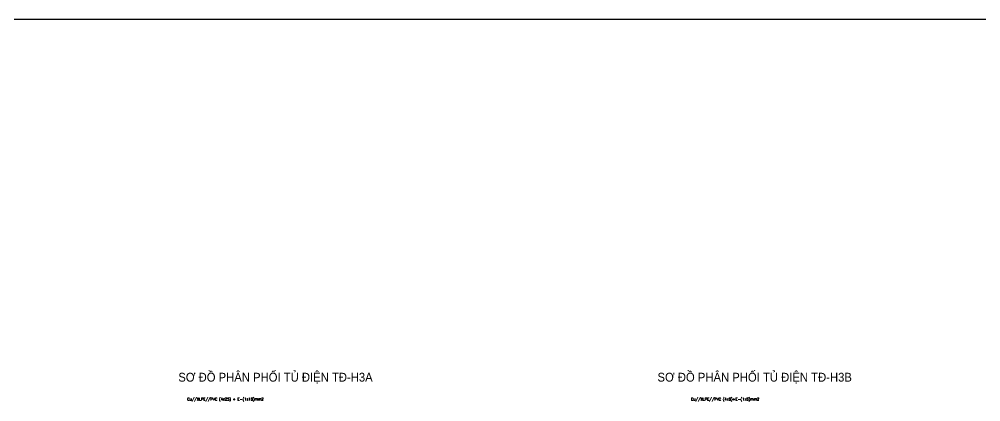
# Model space of a CAD drawing. Extents: x -5343388 to 7033982, y -486386 to 188356.
# Drawn here: x 156545 to 238185, y 155856 to 188356 of the extents above; entities that cross this region are included whole.
import ezdxf
from ezdxf.enums import TextEntityAlignment as Align

# ---------------------------------------------------------------- set-up
doc = ezdxf.new("R2010")
doc.units = 0
doc.header["$MEASUREMENT"] = 0
doc.layers.add('0-----E-text', color=3, linetype='Continuous')
doc.layers.add('text', color=2, linetype='Continuous')
doc.styles.add('ROMANS', font='romans.shx', dxfattribs={"width": 0.8, "height": 250, "bigfont": 'vns.shx'})
doc.styles.add('TEXT1', font='', dxfattribs={"width": 0.85, "height": 200})
doc.styles.get('TEXT1').set_extended_font_data('.VnArialH')

msp = doc.modelspace()

# ---------------------------------------------------------------- linework, layer by layer
msp.add_lwpolyline([(6016.37809, 188356.37426), (1372453.78938, 188356.37426), (1372453.78938, -486385.88005), (6016.37809, -486385.88005)], close=True)

# ---------------------------------------------------------------- texts
at = {"layer": '0-----E-text', "linetype": 'Continuous', "style": 'ROMANS', "width": 0.85}
for s, p in [('Cu//XLPE//PVC (4x25) + E-(1x16)mm2', (174052.03146, 155954.21816)), ('Cu//XLPE//PVC (4x6)+E-(1x6)mm2', (216480.87257, 155954.21816))]:
    msp.add_text(s, height=250, dxfattribs=at).set_placement(p, align=Align.CENTER)
at = {"layer": 'text', "color": 3, "style": 'TEXT1', "width": 0.913267}
for s, p in [('S¥ §å PH¢N PHèi tñ ®iÖn t®-h3a ', (178433.93858, 157568.15337)), ('S¥ §å PH¢N PHèi tñ ®iÖn t®-h3b', (218989.44674, 157568.15337))]:
    msp.add_text(s, height=750, dxfattribs=at).set_placement(p, align=Align.CENTER)

doc.saveas('drawing.dxf')
